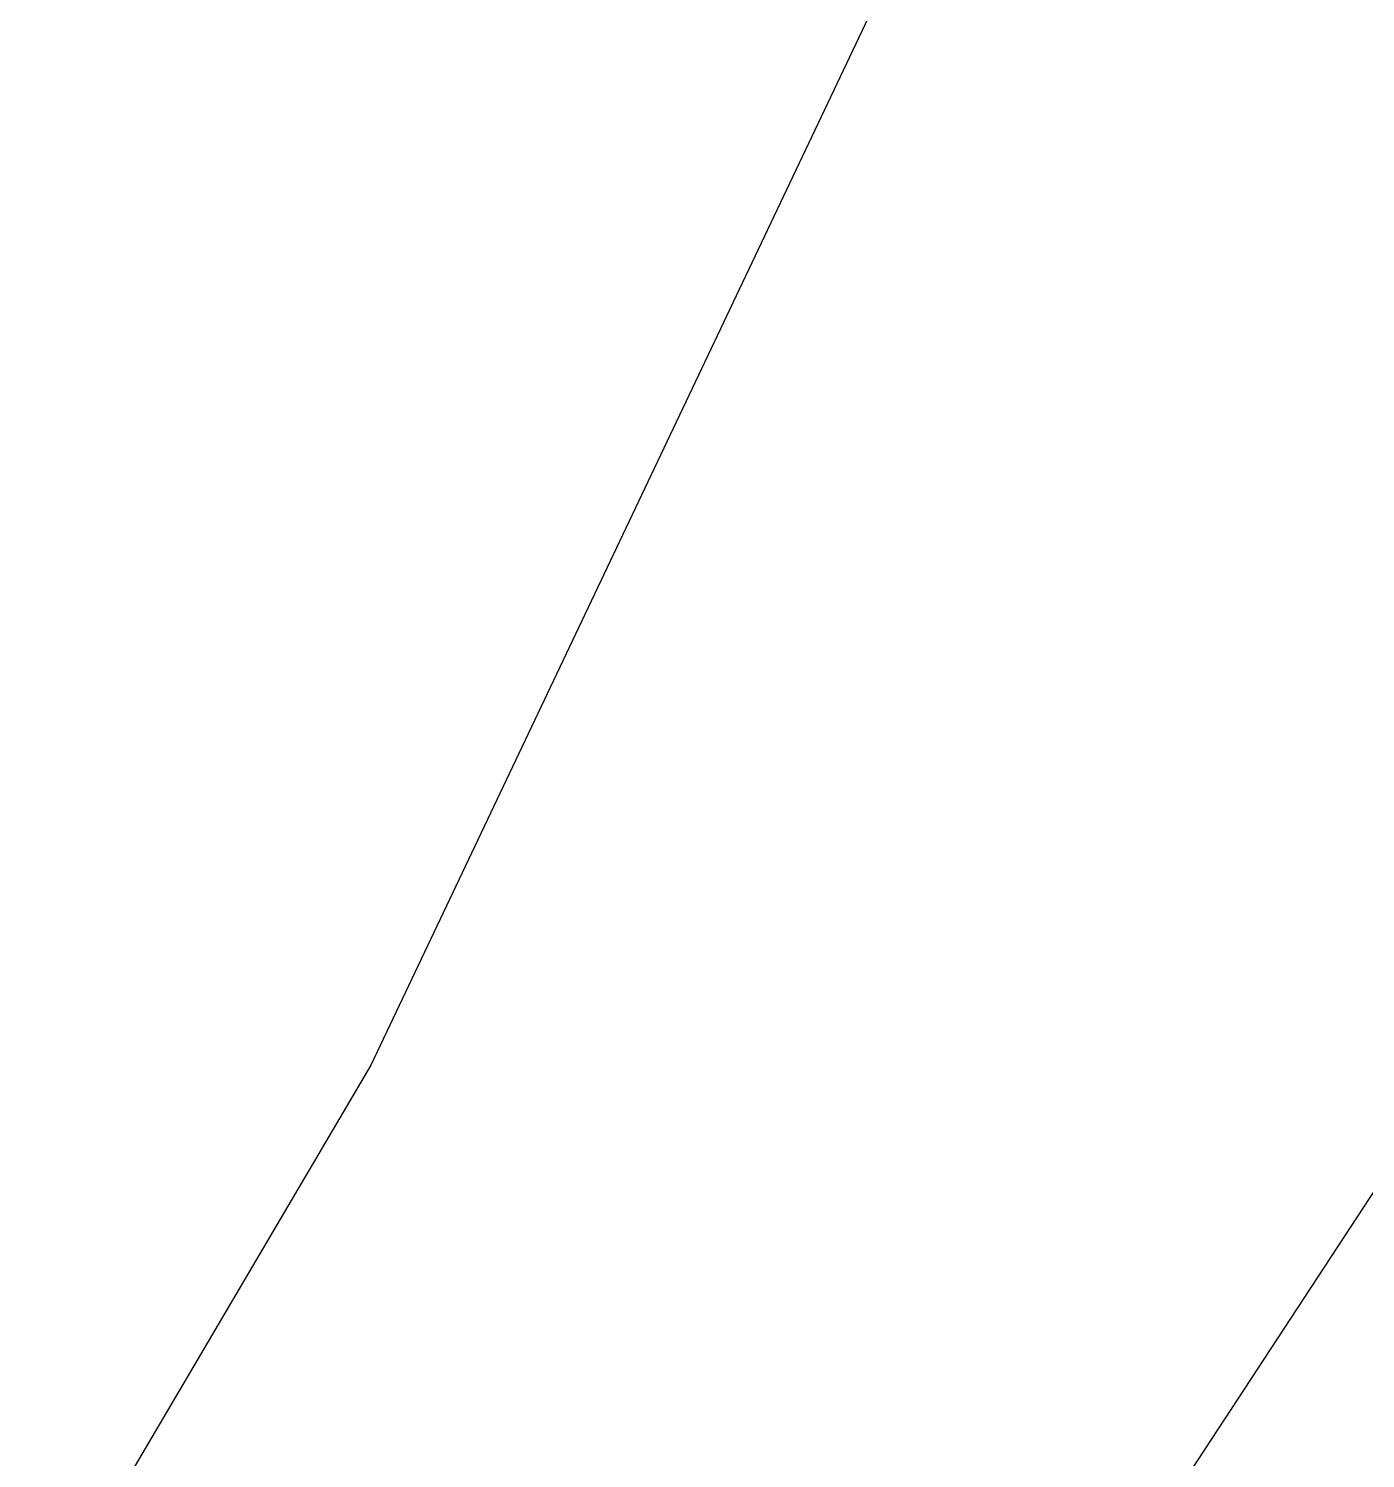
# Model space of a CAD drawing. Header units: inches. Extents: x 653559 to 669309, y 7245317 to 7256454.
# Drawn here: x 663137.81 to 663145.68, y 7253467.87 to 7253476.28 of the extents above; entities that cross this region are included whole.
import ezdxf

# ---------------------------------------------------------------- set-up
doc = ezdxf.new("R2010")
doc.units = ezdxf.units.IN
doc.header["$MEASUREMENT"] = 0
for name, color, linetype in [('Caminos', 1, 'Continuous'), ('Cauce', 5, 'Continuous'), ('Perimetral', 190, 'Continuous')]:
    doc.layers.add(name, color=color, linetype=linetype)

msp = doc.modelspace()

# ---------------------------------------------------------------- linework, layer by layer
at = {"layer": 'Caminos', "transparency": 33554613}
msp.add_lwpolyline([(663290.5118, 7252807.4711), (663139.295, 7253338.796), (663109.3882, 7253406.1767), (663106.0016, 7253414.5905), (663107.8007, 7253424.9622), (663117.7103, 7253435.9251), (663123.2665, 7253442.1428), (663136.7603, 7253455.7689), (663147.6082, 7253472.3054)], dxfattribs=at)
at = {"layer": 'Cauce', "color": 160, "transparency": 33554613}
msp.add_polyline3d([(663147.83, 7253516.38, 0), (663148.3, 7253501.52, 0), (663146.65, 7253487.32, 0), (663144.61, 7253480.26, 0), (663139.82, 7253470.18, 0), (663135.93, 7253463.57, 0), (663123.75, 7253446.4, 0), (663117.89, 7253440.6, 0), (663077.09, 7253410.16, 0), (663066.65, 7253407.55, 0), (663055.88, 7253406.25, 0), (663040.36, 7253406.06, 0), (663012.16, 7253416.16, 0), (663005.97, 7253417.45, 0), (662983.53, 7253417.79, 0), (662977.07, 7253417.02, 0), (662970.53, 7253414.96, 0), (662950.84, 7253405.4, 0), (662914.02, 7253385.07, 0), (662865.11, 7253353.61, 0), (662854.04, 7253347.12, 0), (662834.52, 7253330.38, 0), (662808.38, 7253303.72, 0)], dxfattribs=at)
at = {"layer": 'Perimetral', "color": 200}
msp.add_polyline3d([(663147.83, 7253516.38, 0), (663148.3, 7253501.52, 0), (663146.65, 7253487.32, 0), (663144.61, 7253480.26, 0), (663139.82, 7253470.18, 0), (663135.93, 7253463.57, 0), (663123.75, 7253446.4, 0), (663117.89, 7253440.6, 0), (663077.09, 7253410.16, 0), (663066.65, 7253407.55, 0), (663055.88, 7253406.25, 0), (663040.36, 7253406.06, 0), (663012.16, 7253416.16, 0), (663005.97, 7253417.45, 0), (662983.53, 7253417.79, 0), (662977.07, 7253417.02, 0), (662970.53, 7253414.96, 0), (662950.84, 7253405.4, 0), (662943.0211, 7253401.0828, 0), (662914.02, 7253385.07, 0), (662865.11, 7253353.61, 0), (662854.04, 7253347.12, 0), (662834.52, 7253330.38, 0), (662808.38, 7253303.72, 0)], dxfattribs=at)

doc.saveas('drawing.dxf')
